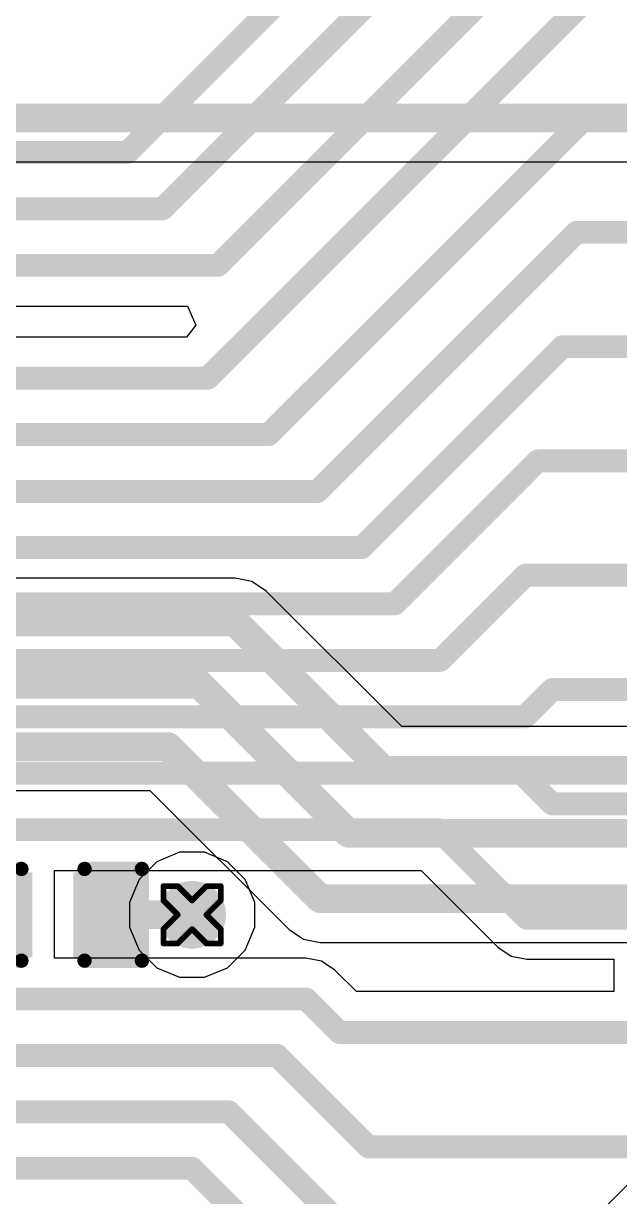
# Model space of a CAD drawing. Header units: inches. Extents: x -11 to 5379, y 0 to 5429.
# Drawn here: x 161.08 to 166.36, y 49.8 to 60.2 of the extents above; entities that cross this region are included whole.
import ezdxf

# ---------------------------------------------------------------- set-up
doc = ezdxf.new("R2010")
doc.units = ezdxf.units.IN
for name, color, linetype in [('Bottom Layer', 5, 'Continuous'), ('Drill Drawing', 1, 'Continuous'), ('GND', 16, 'Continuous'), ('PWR', 76, 'Continuous'), ('Top Layer', 1, 'Continuous'), ('Top Overlay', 2, 'Continuous'), ('Top Paste', 8, 'Continuous'), ('Top Solder', 216, 'Continuous'), ('Via Holes', 16, 'Continuous')]:
    doc.layers.add(name, color=color, linetype=linetype)

# ---------------------------------------------------------------- blocks, each defined once
blk = doc.blocks.new('C___0402_687')
at = {"layer": 'Top Layer'}
for points in [[(-0.6985, -0.3175), (-0.6985, 0.3175), (-0.2412999999999999, 0.3175), (-0.2413, -0.3175)], [(0.2412999999999999, -0.3175), (0.2413, 0.3175), (0.6985, 0.3175), (0.6985, -0.3175)]]:
    blk.add_hatch(color=1, dxfattribs=at).paths.add_polyline_path(points)
at = {"layer": 'Top Paste'}
for points in [[(-0.6985, -0.3175), (-0.6985, 0.3175), (-0.2412999999999999, 0.3175), (-0.2413, -0.3175)], [(0.2412999999999999, -0.3175), (0.2413, 0.3175), (0.6985, 0.3175), (0.6985, -0.3175)]]:
    blk.add_hatch(color=8, dxfattribs=at).paths.add_polyline_path(points)
at = {"layer": 'Top Solder'}
for points in [[(-0.7584998799999999, -0.37749988), (-0.7584998799999999, 0.37749988), (-0.18130012, 0.37749988), (-0.18130012, -0.37749988)], [(0.18130012, -0.37749988), (0.18130012, 0.37749988), (0.7584998799999999, 0.37749988), (0.7584998799999999, -0.37749988)]]:
    blk.add_hatch(color=216, dxfattribs=at).paths.add_polyline_path(points)
at = {"layer": 'Top Overlay'}
for points in [[(-0.2794, 0.4064, 0.127, 0.127, 0), (-0.7874, 0.4064, 0.127, 0.127, 0)], [(-0.7874, 0.4064, 0.127, 0.127, 0), (-0.7874, -0.4064, 0.127, 0.127, 0)], [(0.7874, 0.4064, 0.127, 0.127, 0), (0.2794, 0.4064, 0.127, 0.127, 0)], [(0.7874, 0.4064, 0.127, 0.127, 0), (0.7874, -0.4064, 0.127, 0.127, 0)], [(-0.2794, -0.4064, 0.127, 0.127, 0), (-0.7874, -0.4064, 0.127, 0.127, 0)], [(0.7874, -0.4064, 0.127, 0.127, 0), (0.2794, -0.4064, 0.127, 0.127, 0)]]:
    blk.add_lwpolyline(points, format="xyseb", dxfattribs=at)
for points in [[(-0.8191499999999999, 0.4064, 0.0635, 0.0635, 1), (-0.7556499999999999, 0.4064, 0.0635, 0.0635, 1)], [(-0.8191499999999999, 0.4064, 0.0635, 0.0635, 1), (-0.7556499999999999, 0.4064, 0.0635, 0.0635, 1)], [(-0.31115, 0.4064, 0.0635, 0.0635, 1), (-0.24765, 0.4064, 0.0635, 0.0635, 1)], [(0.24765, 0.4064, 0.0635, 0.0635, 1), (0.31115, 0.4064, 0.0635, 0.0635, 1)], [(0.7556499999999999, 0.4064, 0.0635, 0.0635, 1), (0.8191499999999999, 0.4064, 0.0635, 0.0635, 1)], [(0.7556499999999999, 0.4064, 0.0635, 0.0635, 1), (0.8191499999999999, 0.4064, 0.0635, 0.0635, 1)], [(-0.8191499999999999, -0.4064, 0.0635, 0.0635, 1), (-0.7556499999999999, -0.4064, 0.0635, 0.0635, 1)], [(-0.8191499999999999, -0.4064, 0.0635, 0.0635, 1), (-0.7556499999999999, -0.4064, 0.0635, 0.0635, 1)], [(-0.31115, -0.4064, 0.0635, 0.0635, 1), (-0.24765, -0.4064, 0.0635, 0.0635, 1)], [(0.24765, -0.4064, 0.0635, 0.0635, 1), (0.31115, -0.4064, 0.0635, 0.0635, 1)], [(0.7556499999999999, -0.4064, 0.0635, 0.0635, 1), (0.8191499999999999, -0.4064, 0.0635, 0.0635, 1)], [(0.7556499999999999, -0.4064, 0.0635, 0.0635, 1), (0.8191499999999999, -0.4064, 0.0635, 0.0635, 1)]]:
    blk.add_lwpolyline(points, format="xyseb", close=True, dxfattribs=at)

msp = doc.modelspace()

# ---------------------------------------------------------------- hatches: boundary and pattern name
at = {"layer": 'Bottom Layer'}
h = msp.add_hatch(color=5, dxfattribs=at)
edge = h.paths.add_edge_path()
edge.add_arc((162.57262634, 52.29981157999999), 0.2999994, 0, 360)
at = {"layer": 'GND'}
h = msp.add_hatch(color=16, dxfattribs=at)
edge = h.paths.add_edge_path()
edge.add_arc((162.57262634, 52.29981157999999), 0.2999994, 0, 360)
at = {"layer": 'PWR'}
h = msp.add_hatch(color=76, dxfattribs=at)
edge = h.paths.add_edge_path()
edge.add_arc((162.57262634, 52.29981157999999), 0.2999994, 0, 360)
at = {"layer": 'Top Layer'}
h = msp.add_hatch(color=1, dxfattribs=at)
edge = h.paths.add_edge_path()
edge.add_arc((162.57262634, 52.29981157999999), 0.2999994, 0, 360)
at = {"layer": 'Via Holes'}
h = msp.add_hatch(color=7, dxfattribs=at)
edge = h.paths.add_edge_path()
edge.add_arc((162.57262634, 52.29981157999999), 0.1499997, 0, 360)

# ---------------------------------------------------------------- linework, layer by layer
at = {"layer": 'Bottom Layer'}
for p, q in [((147.02252536, 58.97015383999999), (168.19841646, 58.97015383999999)), ((162.95400988, 55.28156076), (150.69692492, 55.28156076)), ((163.10266846, 55.25199008), (162.95400988, 55.28156076)), ((163.22869564, 55.16778146), (163.10266846, 55.25199008)), ((164.42973718, 53.96673992), (163.22869564, 55.16778146)), ((167.93734764, 53.96673992), (164.42973718, 53.96673992)), ((151.79939922, 53.40164072), (162.19828114, 53.40164072)), ((162.19828114, 53.40164072), (163.4315502, 52.16836912)), ((163.4315502, 52.16836912), (163.55757738, 52.08416303999999)), ((163.55757738, 52.08416303999999), (163.70623596, 52.05459236)), ((163.70623596, 52.05459236), (169.38720504, 52.05459236)), ((167.7718006, 51.25257212), (157.20174808, 40.6825196))]:
    msp.add_line(p, q, dxfattribs=at)
for points in [[(146.8616189, 59.3586189, 0.254, 0.254, 0), (168.59342456, 59.3586189, 0.254, 0.254, 0)], [(150.69692492, 54.8930957, 0.254, 0.254, 0), (162.95400988, 54.8930957, 0.254, 0.254, 0)], [(162.95400988, 54.8930957, 0.254, 0.254, 0), (164.26883072, 53.57827486, 0.254, 0.254, 0)], [(151.16837178, 54.34226368, 0.254, 0.254, 0), (162.63743698, 54.34226368, 0.254, 0.254, 0)], [(162.63743698, 54.34226368, 0.254, 0.254, 0), (163.958524, 53.02117665999999, 0.254, 0.254, 0)], [(151.63849276, 53.79010578, 0.254, 0.254, 0), (162.3591876, 53.79010578, 0.254, 0.254, 0)], [(162.3591876, 53.79010578, 0.254, 0.254, 0), (163.70623596, 52.44305742, 0.254, 0.254, 0)], [(164.26883072, 53.57827486, 0.254, 0.254, 0), (168.8139372, 53.57827486, 0.254, 0.254, 0)], [(163.958524, 53.02117665999999, 0.254, 0.254, 0), (169.13333204, 53.02117665999999, 0.254, 0.254, 0)], [(163.70623596, 52.44305742, 0.254, 0.254, 0), (169.38720504, 52.44305742, 0.254, 0.254, 0)]]:
    msp.add_lwpolyline(points, format="xyseb", dxfattribs=at)
for points in [[(162.89050988, 54.8930957, 0.127, 0.127, 1), (163.01750988, 54.8930957, 0.127, 0.127, 1)], [(162.89050988, 54.8930957, 0.127, 0.127, 1), (163.01750988, 54.8930957, 0.127, 0.127, 1)], [(162.57393698, 54.34226368, 0.127, 0.127, 1), (162.70093698, 54.34226368, 0.127, 0.127, 1)], [(162.57393698, 54.34226368, 0.127, 0.127, 1), (162.70093698, 54.34226368, 0.127, 0.127, 1)], [(162.2956876, 53.79010578, 0.127, 0.127, 1), (162.4226876, 53.79010578, 0.127, 0.127, 1)], [(162.2956876, 53.79010578, 0.127, 0.127, 1), (162.4226876, 53.79010578, 0.127, 0.127, 1)], [(164.20533072, 53.57827486, 0.127, 0.127, 1), (164.33233072, 53.57827486, 0.127, 0.127, 1)], [(164.20533072, 53.57827486, 0.127, 0.127, 1), (164.33233072, 53.57827486, 0.127, 0.127, 1)], [(163.895024, 53.02117665999999, 0.127, 0.127, 1), (164.022024, 53.02117665999999, 0.127, 0.127, 1)], [(163.895024, 53.02117665999999, 0.127, 0.127, 1), (164.022024, 53.02117665999999, 0.127, 0.127, 1)], [(163.64273596, 52.44305742, 0.127, 0.127, 1), (163.76973596, 52.44305742, 0.127, 0.127, 1)], [(163.64273596, 52.44305742, 0.127, 0.127, 1), (163.76973596, 52.44305742, 0.127, 0.127, 1)]]:
    msp.add_lwpolyline(points, format="xyseb", close=True, dxfattribs=at)
at = {"layer": 'Drill Drawing'}
for points in [[(162.31862634, 52.42681158, 0.0508, 0.0508, 0), (162.31862634, 52.55381158, 0.0508, 0.0508, 0)], [(162.31862634, 52.55381158, 0.0508, 0.0508, 0), (162.44562634, 52.55381158, 0.0508, 0.0508, 0)], [(162.44562634, 52.55381158, 0.0508, 0.0508, 0), (162.57262634, 52.42681158, 0.0508, 0.0508, 0)], [(162.57262634, 52.42681158, 0.0508, 0.0508, 0), (162.69962634, 52.55381158, 0.0508, 0.0508, 0)], [(162.69962634, 52.55381158, 0.0508, 0.0508, 0), (162.82662634, 52.55381158, 0.0508, 0.0508, 0)], [(162.82662634, 52.42681158, 0.0508, 0.0508, 0), (162.82662634, 52.55381158, 0.0508, 0.0508, 0)], [(162.31862634, 52.42681158, 0.0508, 0.0508, 0), (162.44562634, 52.29981157999999, 0.0508, 0.0508, 0)], [(162.69962634, 52.29981157999999, 0.0508, 0.0508, 0), (162.82662634, 52.42681158, 0.0508, 0.0508, 0)], [(162.31862634, 52.17281157999999, 0.0508, 0.0508, 0), (162.44562634, 52.29981157999999, 0.0508, 0.0508, 0)], [(162.69962634, 52.29981157999999, 0.0508, 0.0508, 0), (162.82662634, 52.17281157999999, 0.0508, 0.0508, 0)], [(162.31862634, 52.04581158, 0.0508, 0.0508, 0), (162.31862634, 52.17281157999999, 0.0508, 0.0508, 0)], [(162.44562634, 52.04581158, 0.0508, 0.0508, 0), (162.57262634, 52.17281157999999, 0.0508, 0.0508, 0)], [(162.57262634, 52.17281157999999, 0.0508, 0.0508, 0), (162.69962634, 52.04581158, 0.0508, 0.0508, 0)], [(162.82662634, 52.04581158, 0.0508, 0.0508, 0), (162.82662634, 52.17281157999999, 0.0508, 0.0508, 0)], [(162.31862634, 52.04581158, 0.0508, 0.0508, 0), (162.44562634, 52.04581158, 0.0508, 0.0508, 0)], [(162.69962634, 52.04581158, 0.0508, 0.0508, 0), (162.82662634, 52.04581158, 0.0508, 0.0508, 0)]]:
    msp.add_lwpolyline(points, format="xyseb", dxfattribs=at)
for points in [[(162.30592634, 52.55381158, 0.0254, 0.0254, 1), (162.33132634, 52.55381158, 0.0254, 0.0254, 1)], [(162.30592634, 52.55381158, 0.0254, 0.0254, 1), (162.33132634, 52.55381158, 0.0254, 0.0254, 1)], [(162.43292634, 52.55381158, 0.0254, 0.0254, 1), (162.45832634, 52.55381158, 0.0254, 0.0254, 1)], [(162.43292634, 52.55381158, 0.0254, 0.0254, 1), (162.45832634, 52.55381158, 0.0254, 0.0254, 1)], [(162.68692634, 52.55381158, 0.0254, 0.0254, 1), (162.71232634, 52.55381158, 0.0254, 0.0254, 1)], [(162.68692634, 52.55381158, 0.0254, 0.0254, 1), (162.71232634, 52.55381158, 0.0254, 0.0254, 1)], [(162.81392634, 52.55381158, 0.0254, 0.0254, 1), (162.83932634, 52.55381158, 0.0254, 0.0254, 1)], [(162.81392634, 52.55381158, 0.0254, 0.0254, 1), (162.83932634, 52.55381158, 0.0254, 0.0254, 1)], [(162.30592634, 52.42681158, 0.0254, 0.0254, 1), (162.33132634, 52.42681158, 0.0254, 0.0254, 1)], [(162.30592634, 52.42681158, 0.0254, 0.0254, 1), (162.33132634, 52.42681158, 0.0254, 0.0254, 1)], [(162.55992634, 52.42681158, 0.0254, 0.0254, 1), (162.58532634, 52.42681158, 0.0254, 0.0254, 1)], [(162.55992634, 52.42681158, 0.0254, 0.0254, 1), (162.58532634, 52.42681158, 0.0254, 0.0254, 1)], [(162.81392634, 52.42681158, 0.0254, 0.0254, 1), (162.83932634, 52.42681158, 0.0254, 0.0254, 1)], [(162.81392634, 52.42681158, 0.0254, 0.0254, 1), (162.83932634, 52.42681158, 0.0254, 0.0254, 1)], [(162.43292634, 52.29981157999999, 0.0254, 0.0254, 1), (162.45832634, 52.29981157999999, 0.0254, 0.0254, 1)], [(162.43292634, 52.29981157999999, 0.0254, 0.0254, 1), (162.45832634, 52.29981157999999, 0.0254, 0.0254, 1)], [(162.68692634, 52.29981157999999, 0.0254, 0.0254, 1), (162.71232634, 52.29981157999999, 0.0254, 0.0254, 1)], [(162.68692634, 52.29981157999999, 0.0254, 0.0254, 1), (162.71232634, 52.29981157999999, 0.0254, 0.0254, 1)], [(162.30592634, 52.17281157999999, 0.0254, 0.0254, 1), (162.33132634, 52.17281157999999, 0.0254, 0.0254, 1)], [(162.30592634, 52.17281157999999, 0.0254, 0.0254, 1), (162.33132634, 52.17281157999999, 0.0254, 0.0254, 1)], [(162.55992634, 52.17281157999999, 0.0254, 0.0254, 1), (162.58532634, 52.17281157999999, 0.0254, 0.0254, 1)], [(162.55992634, 52.17281157999999, 0.0254, 0.0254, 1), (162.58532634, 52.17281157999999, 0.0254, 0.0254, 1)], [(162.81392634, 52.17281157999999, 0.0254, 0.0254, 1), (162.83932634, 52.17281157999999, 0.0254, 0.0254, 1)], [(162.81392634, 52.17281157999999, 0.0254, 0.0254, 1), (162.83932634, 52.17281157999999, 0.0254, 0.0254, 1)], [(162.30592634, 52.04581158, 0.0254, 0.0254, 1), (162.33132634, 52.04581158, 0.0254, 0.0254, 1)], [(162.30592634, 52.04581158, 0.0254, 0.0254, 1), (162.33132634, 52.04581158, 0.0254, 0.0254, 1)], [(162.43292634, 52.04581158, 0.0254, 0.0254, 1), (162.45832634, 52.04581158, 0.0254, 0.0254, 1)], [(162.43292634, 52.04581158, 0.0254, 0.0254, 1), (162.45832634, 52.04581158, 0.0254, 0.0254, 1)], [(162.68692634, 52.04581158, 0.0254, 0.0254, 1), (162.71232634, 52.04581158, 0.0254, 0.0254, 1)], [(162.68692634, 52.04581158, 0.0254, 0.0254, 1), (162.71232634, 52.04581158, 0.0254, 0.0254, 1)], [(162.81392634, 52.04581158, 0.0254, 0.0254, 1), (162.83932634, 52.04581158, 0.0254, 0.0254, 1)], [(162.81392634, 52.04581158, 0.0254, 0.0254, 1), (162.83932634, 52.04581158, 0.0254, 0.0254, 1)]]:
    msp.add_lwpolyline(points, format="xyseb", close=True, dxfattribs=at)
at = {"layer": 'PWR'}
for p, q in [((162.46242844, 52.85381097999999), (162.25881188, 52.76947027999999)), ((162.68282424, 52.85381097999999), (162.46242844, 52.85381097999999)), ((162.8864408, 52.76947027999999), (162.68282424, 52.85381097999999)), ((162.25881188, 52.76947027999999), (162.10296764, 52.61362603999999)), ((163.04228504, 52.61362603999999), (162.8864408, 52.76947027999999)), ((162.10296764, 52.61362603999999), (162.01862694, 52.41000948)), ((163.12662574, 52.41000948), (163.04228504, 52.61362603999999)), ((162.01862694, 52.41000948), (162.01862694, 52.18961368)), ((163.12662574, 52.18961368), (163.12662574, 52.41000948)), ((162.01862694, 52.18961368), (162.10296764, 51.98599712)), ((163.04228504, 51.98599712), (163.12662574, 52.18961368)), ((162.10296764, 51.98599712), (162.25881188, 51.83015287999999)), ((162.8864408, 51.83015287999999), (163.04228504, 51.98599712)), ((162.25881188, 51.83015287999999), (162.46242844, 51.74581217999999)), ((162.68282424, 51.74581217999999), (162.8864408, 51.83015287999999)), ((162.46242844, 51.74581217999999), (162.68282424, 51.74581217999999))]:
    msp.add_line(p, q, dxfattribs=at)
at = {"layer": 'Top Layer'}
for p, q in [((160.01181104, 57.69124606), (162.5311583, 57.69124606)), ((162.5311583, 57.69124606), (162.605847, 57.52257482)), ((162.605847, 57.52257482), (162.52220988, 57.41637996)), ((162.52220988, 57.41637996), (160.01181104, 57.41637996)), ((161.35341364, 51.9163808), (161.35341364, 52.6912459)), ((161.35341364, 52.6912459), (164.6010043, 52.6912459)), ((164.6010043, 52.6912459), (165.2789049, 52.01334784)), ((165.2789049, 52.01334784), (165.27890998, 52.01334022)), ((165.27890998, 52.01334022), (165.39653738, 51.93474754)), ((163.58023164, 51.9163808), (161.35341364, 51.9163808)), ((163.58024434, 51.91638334), (163.58023164, 51.9163808)), ((163.71899184, 51.88878116), (163.58024434, 51.91638334)), ((163.83661924, 51.81018848), (163.71899184, 51.88878116)), ((165.39653738, 51.93474754), (165.53528488, 51.90714535999999)), ((165.53528488, 51.90714535999999), (165.53529758, 51.90714789999999)), ((165.53529758, 51.90714789999999), (166.30621298, 51.90714789999999)), ((166.30621298, 51.90714789999999), (166.30621298, 51.69821512)), ((164.02722338, 51.6195818), (163.83661924, 51.81018848)), ((166.30621298, 51.69821512), (166.30621298, 51.6195818)), ((166.30621298, 51.6195818), (164.02722338, 51.6195818))]:
    msp.add_line(p, q, dxfattribs=at)
for points in [[(162.3107117, 58.55381228, 0.2032, 0.2032, 0), (166.15361994, 62.39672052, 0.2032, 0.2032, 0)], [(161.99935596, 59.05381381999999, 0.2032, 0.2032, 0), (165.1327533, 62.18721115999999, 0.2032, 0.2032, 0)], [(162.8013635, 58.05381328, 0.2032, 0.2032, 0), (166.1315702, 61.38401998, 0.2032, 0.2032, 0)], [(162.7105712, 57.05381273999999, 0.2032, 0.2032, 0), (166.0280779, 60.37131943999999, 0.2032, 0.2032, 0)], [(163.2496608, 56.55381374, 0.2032, 0.2032, 0), (166.05446596, 59.3586189, 0.2032, 0.2032, 0)], [(166.05446596, 59.3586189, 0.2032, 0.2032, 0), (166.78881298, 59.3586189, 0.2032, 0.2032, 0)], [(158.9778126, 59.05381381999999, 0.2032, 0.2032, 0), (161.99935596, 59.05381381999999, 0.2032, 0.2032, 0)], [(158.9778126, 58.55381228, 0.2032, 0.2032, 0), (162.3107117, 58.55381228, 0.2032, 0.2032, 0)], [(163.68044226, 56.04941291999999, 0.2032, 0.2032, 0), (165.9769477, 58.34591836, 0.2032, 0.2032, 0)], [(165.9769477, 58.34591836, 0.2032, 0.2032, 0), (166.78881298, 58.34591836, 0.2032, 0.2032, 0)], [(158.9778126, 58.05381328, 0.2032, 0.2032, 0), (162.8013635, 58.05381328, 0.2032, 0.2032, 0)], [(164.07457406, 55.5538132, 0.2032, 0.2032, 0), (165.85397868, 57.33321782, 0.2032, 0.2032, 0)], [(165.85397868, 57.33321782, 0.2032, 0.2032, 0), (166.78881298, 57.33321782, 0.2032, 0.2032, 0)], [(159.25569876, 57.05381273999999, 0.2032, 0.2032, 0), (162.7105712, 57.05381273999999, 0.2032, 0.2032, 0)], [(158.9778126, 56.55381374, 0.2032, 0.2032, 0), (163.2496608, 56.55381374, 0.2032, 0.2032, 0)], [(164.3668798, 55.05381165999999, 0.2032, 0.2032, 0), (165.63358542, 56.32051728, 0.2032, 0.2032, 0)], [(165.63358542, 56.32051728, 0.2032, 0.2032, 0), (166.78881298, 56.32051728, 0.2032, 0.2032, 0)], [(158.98221188, 56.04941291999999, 0.2032, 0.2032, 0), (163.68044226, 56.04941291999999, 0.2032, 0.2032, 0)], [(158.9778126, 55.5538132, 0.2032, 0.2032, 0), (164.07457406, 55.5538132, 0.2032, 0.2032, 0)], [(164.7695968, 54.55381266, 0.2032, 0.2032, 0), (165.52360088, 55.30781673999999, 0.2032, 0.2032, 0)], [(165.52360088, 55.30781673999999, 0.2032, 0.2032, 0), (166.78881298, 55.30781673999999, 0.2032, 0.2032, 0)], [(158.9778126, 55.05381165999999, 0.2032, 0.2032, 0), (164.3668798, 55.05381165999999, 0.2032, 0.2032, 0)], [(158.9778126, 54.55381266, 0.2032, 0.2032, 0), (164.7695968, 54.55381266, 0.2032, 0.2032, 0)], [(165.52049192, 54.05381366, 0.2032, 0.2032, 0), (165.76179446, 54.2951162, 0.2032, 0.2032, 0)], [(165.76179446, 54.2951162, 0.2032, 0.2032, 0), (166.78881298, 54.2951162, 0.2032, 0.2032, 0)], [(158.9778126, 54.05381366, 0.2032, 0.2032, 0), (165.52049192, 54.05381366, 0.2032, 0.2032, 0)], [(158.9778126, 53.55381211999999, 0.2032, 0.2032, 0), (165.48933882, 53.55381211999999, 0.2032, 0.2032, 0)], [(165.48933882, 53.55381211999999, 0.2032, 0.2032, 0), (165.76073528, 53.28241566, 0.2032, 0.2032, 0)], [(165.76073528, 53.28241566, 0.2032, 0.2032, 0), (166.78881298, 53.28241566, 0.2032, 0.2032, 0)], [(158.9778126, 53.05381311999999, 0.2032, 0.2032, 0), (164.75118688, 53.05381311999999, 0.2032, 0.2032, 0)], [(164.75118688, 53.05381311999999, 0.2032, 0.2032, 0), (165.53528488, 52.26971512, 0.2032, 0.2032, 0)], [(161.81061364, 52.29981157999999, 0.254, 0.254, 0), (162.57262634, 52.29981157999999, 0.254, 0.254, 0)], [(165.53528488, 52.26971512, 0.2032, 0.2032, 0), (166.78881298, 52.26971512, 0.2032, 0.2032, 0)], [(158.9778126, 51.55381358, 0.2032, 0.2032, 0), (163.58024434, 51.55381358, 0.2032, 0.2032, 0)], [(163.58024434, 51.55381358, 0.2032, 0.2032, 0), (163.87704334, 51.25701458, 0.2032, 0.2032, 0)], [(163.87704334, 51.25701458, 0.2032, 0.2032, 0), (166.78881298, 51.25701458, 0.2032, 0.2032, 0)], [(158.9778126, 51.05381204, 0.2032, 0.2032, 0), (163.32539852, 51.05381204, 0.2032, 0.2032, 0)], [(163.32539852, 51.05381204, 0.2032, 0.2032, 0), (164.13489652, 50.24431404, 0.2032, 0.2032, 0)], [(158.9778126, 50.55381303999999, 0.2032, 0.2032, 0), (162.89831276, 50.55381303999999, 0.2032, 0.2032, 0)], [(162.89831276, 50.55381303999999, 0.2032, 0.2032, 0), (164.2205123, 49.23161349999999, 0.2032, 0.2032, 0)], [(164.13489652, 50.24431404, 0.2032, 0.2032, 0), (166.78881298, 50.24431404, 0.2032, 0.2032, 0)], [(158.9778126, 50.05381149999999, 0.2032, 0.2032, 0), (162.57120648, 50.05381149999999, 0.2032, 0.2032, 0)], [(162.57120648, 50.05381149999999, 0.2032, 0.2032, 0), (164.40610502, 48.21891296, 0.2032, 0.2032, 0)]]:
    msp.add_lwpolyline(points, format="xyseb", dxfattribs=at)
for points in [[(166.00366596, 59.3586189, 0.1016, 0.1016, 1), (166.10526596, 59.3586189, 0.1016, 0.1016, 1)], [(166.00366596, 59.3586189, 0.1016, 0.1016, 1), (166.10526596, 59.3586189, 0.1016, 0.1016, 1)], [(161.94855596, 59.05381381999999, 0.1016, 0.1016, 1), (162.05015596, 59.05381381999999, 0.1016, 0.1016, 1)], [(161.94855596, 59.05381381999999, 0.1016, 0.1016, 1), (162.05015596, 59.05381381999999, 0.1016, 0.1016, 1)], [(162.2599117, 58.55381228, 0.1016, 0.1016, 1), (162.3615117, 58.55381228, 0.1016, 0.1016, 1)], [(162.2599117, 58.55381228, 0.1016, 0.1016, 1), (162.3615117, 58.55381228, 0.1016, 0.1016, 1)], [(165.9261477, 58.34591836, 0.1016, 0.1016, 1), (166.0277477, 58.34591836, 0.1016, 0.1016, 1)], [(165.9261477, 58.34591836, 0.1016, 0.1016, 1), (166.0277477, 58.34591836, 0.1016, 0.1016, 1)], [(162.7505635, 58.05381328, 0.1016, 0.1016, 1), (162.8521635, 58.05381328, 0.1016, 0.1016, 1)], [(162.7505635, 58.05381328, 0.1016, 0.1016, 1), (162.8521635, 58.05381328, 0.1016, 0.1016, 1)], [(165.80317868, 57.33321782, 0.1016, 0.1016, 1), (165.90477868, 57.33321782, 0.1016, 0.1016, 1)], [(165.80317868, 57.33321782, 0.1016, 0.1016, 1), (165.90477868, 57.33321782, 0.1016, 0.1016, 1)], [(162.6597712, 57.05381273999999, 0.1016, 0.1016, 1), (162.7613712, 57.05381273999999, 0.1016, 0.1016, 1)], [(162.6597712, 57.05381273999999, 0.1016, 0.1016, 1), (162.7613712, 57.05381273999999, 0.1016, 0.1016, 1)], [(163.1988608, 56.55381374, 0.1016, 0.1016, 1), (163.3004608, 56.55381374, 0.1016, 0.1016, 1)], [(163.1988608, 56.55381374, 0.1016, 0.1016, 1), (163.3004608, 56.55381374, 0.1016, 0.1016, 1)], [(165.58278542, 56.32051728, 0.1016, 0.1016, 1), (165.68438542, 56.32051728, 0.1016, 0.1016, 1)], [(165.58278542, 56.32051728, 0.1016, 0.1016, 1), (165.68438542, 56.32051728, 0.1016, 0.1016, 1)], [(163.62964226, 56.04941291999999, 0.1016, 0.1016, 1), (163.73124226, 56.04941291999999, 0.1016, 0.1016, 1)], [(163.62964226, 56.04941291999999, 0.1016, 0.1016, 1), (163.73124226, 56.04941291999999, 0.1016, 0.1016, 1)], [(164.02377406, 55.5538132, 0.1016, 0.1016, 1), (164.12537406, 55.5538132, 0.1016, 0.1016, 1)], [(164.02377406, 55.5538132, 0.1016, 0.1016, 1), (164.12537406, 55.5538132, 0.1016, 0.1016, 1)], [(165.47280088, 55.30781673999999, 0.1016, 0.1016, 1), (165.57440088, 55.30781673999999, 0.1016, 0.1016, 1)], [(165.47280088, 55.30781673999999, 0.1016, 0.1016, 1), (165.57440088, 55.30781673999999, 0.1016, 0.1016, 1)], [(164.3160798, 55.05381165999999, 0.1016, 0.1016, 1), (164.4176798, 55.05381165999999, 0.1016, 0.1016, 1)], [(164.3160798, 55.05381165999999, 0.1016, 0.1016, 1), (164.4176798, 55.05381165999999, 0.1016, 0.1016, 1)], [(164.7187968, 54.55381266, 0.1016, 0.1016, 1), (164.8203968, 54.55381266, 0.1016, 0.1016, 1)], [(164.7187968, 54.55381266, 0.1016, 0.1016, 1), (164.8203968, 54.55381266, 0.1016, 0.1016, 1)], [(165.71099446, 54.2951162, 0.1016, 0.1016, 1), (165.81259446, 54.2951162, 0.1016, 0.1016, 1)], [(165.71099446, 54.2951162, 0.1016, 0.1016, 1), (165.81259446, 54.2951162, 0.1016, 0.1016, 1)], [(165.46969192, 54.05381366, 0.1016, 0.1016, 1), (165.57129192, 54.05381366, 0.1016, 0.1016, 1)], [(165.46969192, 54.05381366, 0.1016, 0.1016, 1), (165.57129192, 54.05381366, 0.1016, 0.1016, 1)], [(165.43853882, 53.55381211999999, 0.1016, 0.1016, 1), (165.54013882, 53.55381211999999, 0.1016, 0.1016, 1)], [(165.43853882, 53.55381211999999, 0.1016, 0.1016, 1), (165.54013882, 53.55381211999999, 0.1016, 0.1016, 1)], [(165.70993528, 53.28241566, 0.1016, 0.1016, 1), (165.81153528, 53.28241566, 0.1016, 0.1016, 1)], [(165.70993528, 53.28241566, 0.1016, 0.1016, 1), (165.81153528, 53.28241566, 0.1016, 0.1016, 1)], [(164.70038688, 53.05381311999999, 0.1016, 0.1016, 1), (164.80198688, 53.05381311999999, 0.1016, 0.1016, 1)], [(164.70038688, 53.05381311999999, 0.1016, 0.1016, 1), (164.80198688, 53.05381311999999, 0.1016, 0.1016, 1)], [(161.74711364, 52.29981157999999, 0.127, 0.127, 1), (161.87411364, 52.29981157999999, 0.127, 0.127, 1)], [(162.50912634, 52.29981157999999, 0.127, 0.127, 1), (162.63612634, 52.29981157999999, 0.127, 0.127, 1)], [(165.48448488, 52.26971512, 0.1016, 0.1016, 1), (165.58608488, 52.26971512, 0.1016, 0.1016, 1)], [(165.48448488, 52.26971512, 0.1016, 0.1016, 1), (165.58608488, 52.26971512, 0.1016, 0.1016, 1)], [(163.52944434, 51.55381358, 0.1016, 0.1016, 1), (163.63104434, 51.55381358, 0.1016, 0.1016, 1)], [(163.52944434, 51.55381358, 0.1016, 0.1016, 1), (163.63104434, 51.55381358, 0.1016, 0.1016, 1)], [(163.82624334, 51.25701458, 0.1016, 0.1016, 1), (163.92784334, 51.25701458, 0.1016, 0.1016, 1)], [(163.82624334, 51.25701458, 0.1016, 0.1016, 1), (163.92784334, 51.25701458, 0.1016, 0.1016, 1)], [(163.27459852, 51.05381204, 0.1016, 0.1016, 1), (163.37619852, 51.05381204, 0.1016, 0.1016, 1)], [(163.27459852, 51.05381204, 0.1016, 0.1016, 1), (163.37619852, 51.05381204, 0.1016, 0.1016, 1)], [(162.84751276, 50.55381303999999, 0.1016, 0.1016, 1), (162.94911276, 50.55381303999999, 0.1016, 0.1016, 1)], [(162.84751276, 50.55381303999999, 0.1016, 0.1016, 1), (162.94911276, 50.55381303999999, 0.1016, 0.1016, 1)], [(164.08409652, 50.24431404, 0.1016, 0.1016, 1), (164.18569652, 50.24431404, 0.1016, 0.1016, 1)], [(164.08409652, 50.24431404, 0.1016, 0.1016, 1), (164.18569652, 50.24431404, 0.1016, 0.1016, 1)], [(162.52040648, 50.05381149999999, 0.1016, 0.1016, 1), (162.62200648, 50.05381149999999, 0.1016, 0.1016, 1)], [(162.52040648, 50.05381149999999, 0.1016, 0.1016, 1), (162.62200648, 50.05381149999999, 0.1016, 0.1016, 1)]]:
    msp.add_lwpolyline(points, format="xyseb", close=True, dxfattribs=at)

# ---------------------------------------------------------------- block references
at = {"rotation": 180}
msp.add_blockref('C___0402_687', (161.34071364, 52.29981157999999), dxfattribs=at)

doc.saveas('drawing.dxf')
